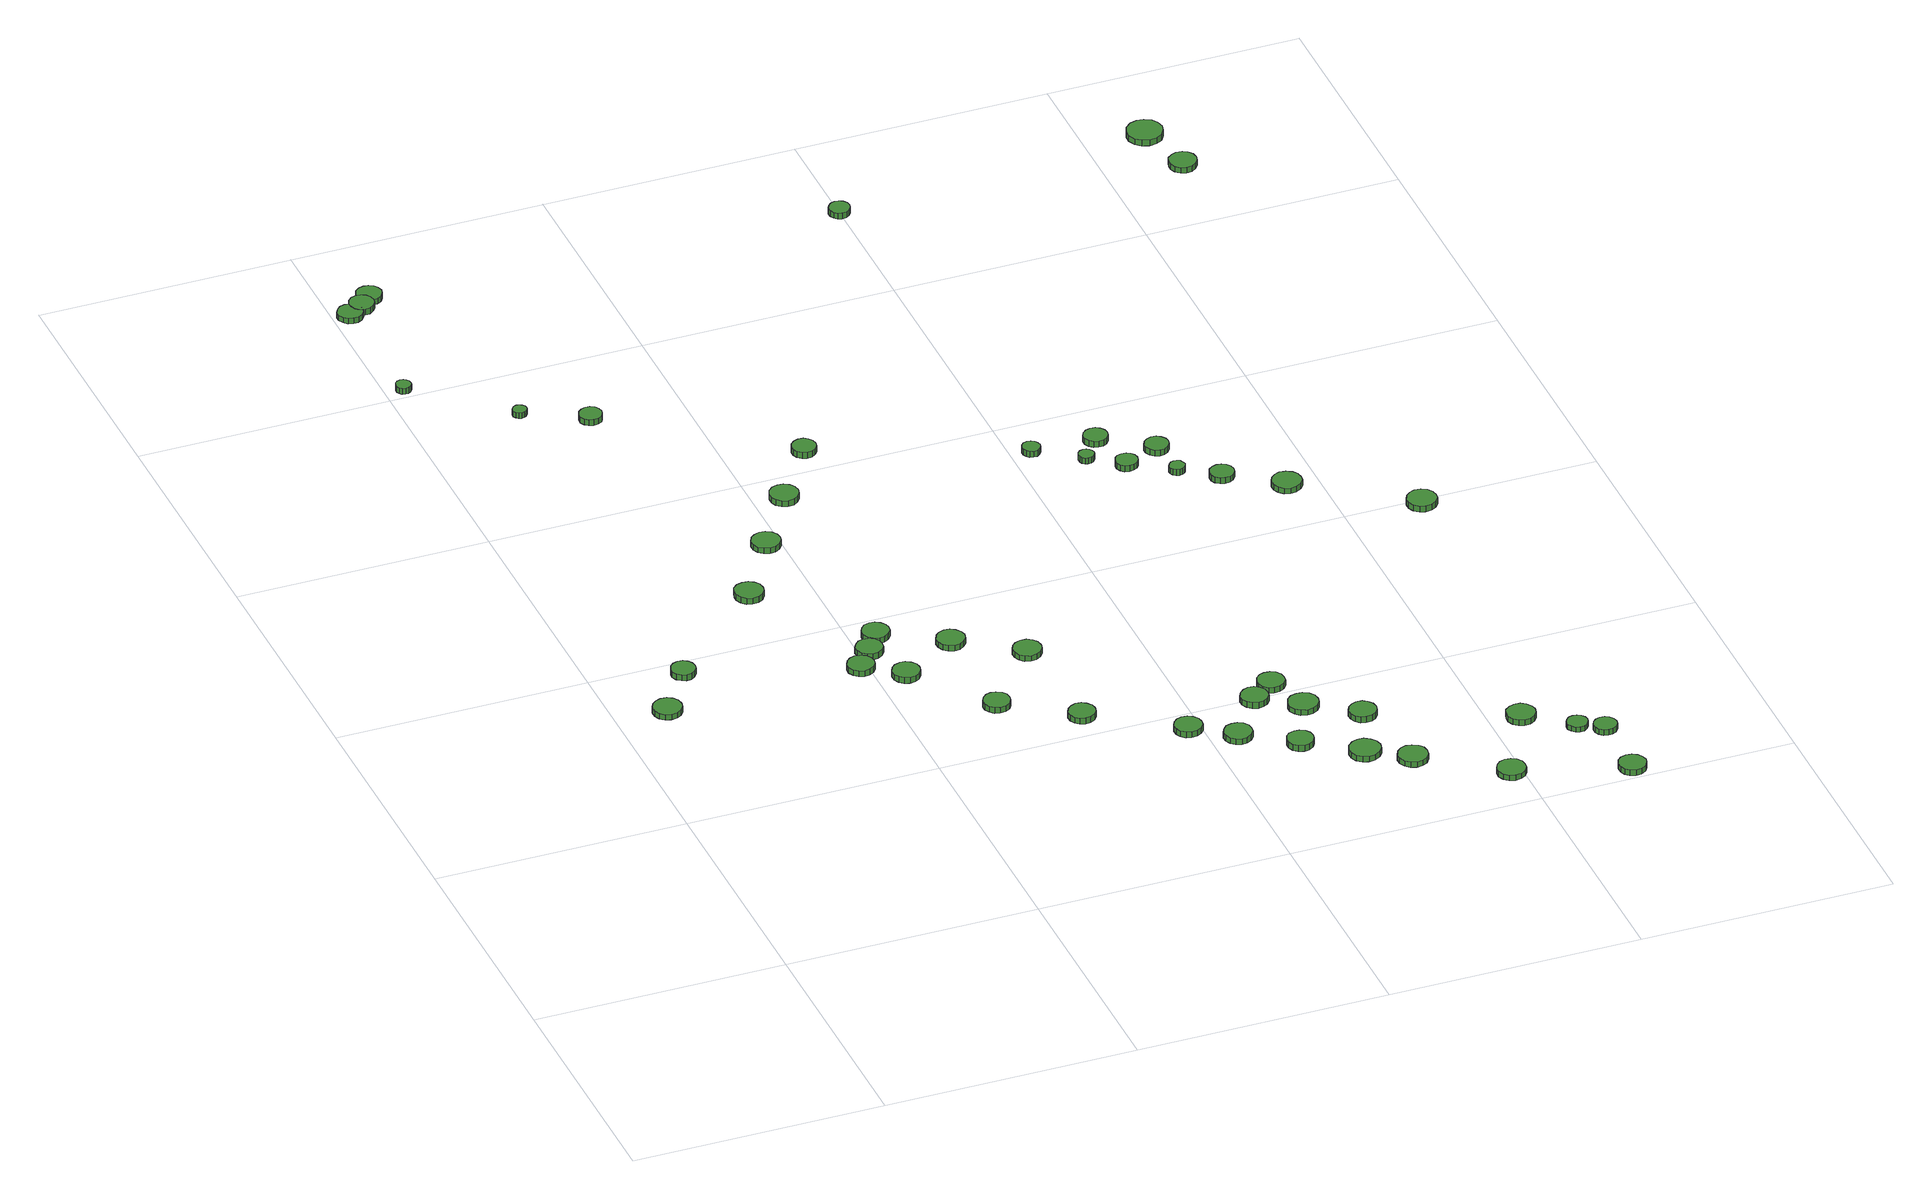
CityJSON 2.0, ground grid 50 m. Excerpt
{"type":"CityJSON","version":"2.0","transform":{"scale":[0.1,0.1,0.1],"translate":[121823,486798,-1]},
"CityObjects":{
"tree1":{"type":"SolitaryVegetationObject","attributes":{"function":"something"},"geometry":[{"type":"MultiSurface","lod":"1","boundaries":[[[0,1,2,3,4,5,6,7,8,9,10,11,12,13,14]],[[15,16,17,18,19,20,21,22,23,24,25,26,27,28,29]],[[0,29,28,1]],[[1,28,27,2]],[[2,27,26,3]],[[3,26,25,4]],[[4,25,24,5]],[[5,24,23,6]],[[6,23,22,7]],[[7,22,21,8]],[[8,21,20,9]],[[9,20,19,10]],[[10,19,18,11]],[[11,18,17,12]],[[12,17,16,13]],[[13,16,15,14]],[[14,15,29,0]]]}]},
"tree2":{"type":"SolitaryVegetationObject","attributes":{"function":"something"},"geometry":[{"type":"MultiSurface","lod":"1","boundaries":[[[30,31,32,33,34,35,36,37,38,39,40,41,42,43,44]],[[45,46,47,48,49,50,51,52,53,54,55,56,57,58,59]],[[30,59,58,31]],[[31,58,57,32]],[[32,57,56,33]],[[33,56,55,34]],[[34,55,54,35]],[[35,54,53,36]],[[36,53,52,37]],[[37,52,51,38]],[[38,51,50,39]],[[39,50,49,40]],[[40,49,48,41]],[[41,48,47,42]],[[42,47,46,43]],[[43,46,45,44]],[[44,45,59,30]]]}]},
"tree3":{"type":"SolitaryVegetationObject","attributes":{"function":"something"},"geometry":[{"type":"MultiSurface","lod":"1","boundaries":[[[60,61,62,63,64,65,66,67,68,69,70,71,72,73,74]],[[75,76,77,78,79,80,81,82,83,84,85,86,87,88,89]],[[60,89,88,61]],[[61,88,87,62]],[[62,87,86,63]],[[63,86,85,64]],[[64,85,84,65]],[[65,84,83,66]],[[66,83,82,67]],[[67,82,81,68]],[[68,81,80,69]],[[69,80,79,70]],[[70,79,78,71]],[[71,78,77,72]],[[72,77,76,73]],[[73,76,75,74]],[[74,75,89,60]]]}]},
"tree4":{"type":"SolitaryVegetationObject","attributes":{"function":"something"},"geometry":[{"type":"MultiSurface","lod":"1","boundaries":[[[90,91,92,93,94,95,96,97,98,99,100,101,102,103,104]],[[105,106,107,108,109,110,111,112,113,114,115,116,117,118,119]],[[90,119,118,91]],[[91,118,117,92]],[[92,117,116,93]],[[93,116,115,94]],[[94,115,114,95]],[[95,114,113,96]],[[96,113,112,97]],[[97,112,111,98]],[[98,111,110,99]],[[99,110,109,100]],[[100,109,108,101]],[[101,108,107,102]],[[102,107,106,103]],[[103,106,105,104]],[[104,105,119,90]]]}]},
"tree5":{"type":"SolitaryVegetationObject","attributes":{"function":"something"},"geometry":[{"type":"MultiSurface","lod":"1","boundaries":[[[120,121,122,123,124,125,126,127,128,129,130,131,132,133,134]],[[135,136,137,138,139,140,141,142,143,144,145,146,147,148,149]],[[120,149,148,121]],[[121,148,147,122]],[[122,147,146,123]],[[123,146,145,124]],[[124,145,144,125]],[[125,144,143,126]],[[126,143,142,127]],[[127,142,141,128]],[[128,141,140,129]],[[129,140,139,130]],[[130,139,138,131]],[[131,138,137,132]],[[132,137,136,133]],[[133,136,135,134]],[[134,135,149,120]]]}]},
"tree6":{"type":"SolitaryVegetationObject","attributes":{"function":"something"},"geometry":[{"type":"MultiSurface","lod":"1","boundaries":[[[150,151,152,153,154,155,156,157,158,159,160,161,162,163,164]],[[165,166,167,168,169,170,171,172,173,174,175,176,177,178,179]],[[150,179,178,151]],[[151,178,177,152]],[[152,177,176,153]],[[153,176,175,154]],[[154,175,174,155]],[[155,174,173,156]],[[156,173,172,157]],[[157,172,171,158]],[[158,171,170,159]],[[159,170,169,160]],[[160,169,168,161]],[[161,168,167,162]],[[162,167,166,163]],[[163,166,165,164]],[[164,165,179,150]]]}]},
"tree7":{"type":"SolitaryVegetationObject","attributes":{"function":"something"},"geometry":[{"type":"MultiSurface","lod":"1","boundaries":[[[180,181,182,183,184,185,186,187,188,189,190,191,192,193,194]],[[195,196,197,198,199,200,201,202,203,204,205,206,207,208,209]],[[180,209,208,181]],[[181,208,207,182]],[[182,207,206,183]],[[183,206,205,184]],[[184,205,204,185]],[[185,204,203,186]],[[186,203,202,187]],[[187,202,201,188]],[[188,201,200,189]],[[189,200,199,190]],[[190,199,198,191]],[[191,198,197,192]],[[192,197,196,193]],[[193,196,195,194]],[[194,195,209,180]]]}]},
"tree8":{"type":"SolitaryVegetationObject","attributes":{"function":"something"},"geometry":[{"type":"MultiSurface","lod":"1","boundaries":[[[210,211,212,213,214,215,216,217,218,219,220,221,222,223,224]],[[225,226,227,228,229,230,231,232,233,234,235,236,237,238,239]],[[210,239,238,211]],[[211,238,237,212]],[[212,237,236,213]],[[213,236,235,214]],[[214,235,234,215]],[[215,234,233,216]],[[216,233,232,217]],[[217,232,231,218]],[[218,231,230,219]],[[219,230,229,220]],[[220,229,228,221]],[[221,228,227,222]],[[222,227,226,223]],[[223,226,225,224]],[[224,225,239,210]]]}]},
"tree9":{"type":"SolitaryVegetationObject","attributes":{"function":"something"},"geometry":[{"type":"MultiSurface","lod":"1","boundaries":[[[240,241,242,243,244,245,246,247,248,249,250,251,252,253,254]],[[255,256,257,258,259,260,261,262,263,264,265,266,267,268,269]],[[240,269,268,241]],[[241,268,267,242]],[[242,267,266,243]],[[243,266,265,244]],[[244,265,264,245]],[[245,264,263,246]],[[246,263,262,247]],[[247,262,261,248]],[[248,261,260,249]],[[249,260,259,250]],[[250,259,258,251]],[[251,258,257,252]],[[252,257,256,253]],[[253,256,255,254]],[[254,255,269,240]]]}]},
"tree10":{"type":"SolitaryVegetationObject","attributes":{"function":"something"},"geometry":[{"type":"MultiSurface","lod":"1","boundaries":[[[270,271,272,273,274,275,276,277,278,279,280,281,282,283,284]],[[285,286,287,288,289,290,291,292,293,294,295,296,297,298,299]],[[270,299,298,271]],[[271,298,297,272]],[[272,297,296,273]],[[273,296,295,274]],[[274,295,294,275]],[[275,294,293,276]],[[276,293,292,277]],[[277,292,291,278]],[[278,291,290,279]],[[279,290,289,280]],[[280,289,288,281]],[[281,288,287,282]],[[282,287,286,283]],[[283,286,285,284]],[[284,285,299,270]]]}]},
"tree11":{"type":"SolitaryVegetationObject","attributes":{"function":"something"},"geometry":[{"type":"MultiSurface","lod":"1","boundaries":[[[300,301,302,303,304,305,306,307,308,309,310,311,312,313,314]],[[315,316,317,318,319,320,321,322,323,324,325,326,327,328,329]],[[300,329,328,301]],[[301,328,327,302]],[[302,327,326,303]],[[303,326,325,304]],[[304,325,324,305]],[[305,324,323,306]],[[306,323,322,307]],[[307,322,321,308]],[[308,321,320,309]],[[309,320,319,310]],[[310,319,318,311]],[[311,318,317,312]],[[312,317,316,313]],[[313,316,315,314]],[[314,315,329,300]]]}]},
"tree12":{"type":"SolitaryVegetationObject","attributes":{"function":"something"},"geometry":[{"type":"MultiSurface","lod":"1","boundaries":[[[330,331,332,333,334,335,336,337,338,339,340,341,342,343,344]],[[345,346,347,348,349,350,351,352,353,354,355,356,357,358,359]],[[330,359,358,331]],[[331,358,357,332]],[[332,357,356,333]],[[333,356,355,334]],[[334,355,354,335]],[[335,354,353,336]],[[336,353,352,337]],[[337,352,351,338]],[[338,351,350,339]],[[339,350,349,340]],[[340,349,348,341]],[[341,348,347,342]],[[342,347,346,343]],[[343,346,345,344]],[[344,345,359,330]]]}]},
"tree13":{"type":"SolitaryVegetationObject","attributes":{"function":"something"},"geometry":[{"type":"MultiSurface","lod":"1","boundaries":[[[360,361,362,363,364,365,366,367,368,369,370,371,372,373,374]],[[375,376,377,378,379,380,381,382,383,384,385,386,387,388,389]],[[360,389,388,361]],[[361,388,387,362]],[[362,387,386,363]],[[363,386,385,364]],[[364,385,384,365]],[[365,384,383,366]],[[366,383,382,367]],[[367,382,381,368]],[[368,381,380,369]],[[369,380,379,370]],[[370,379,378,371]],[[371,378,377,372]],[[372,377,376,373]],[[373,376,375,374]],[[374,375,389,360]]]}]},
"tree14":{"type":"SolitaryVegetationObject","attributes":{"function":"something"},"geometry":[{"type":"MultiSurface","lod":"1","boundaries":[[[390,391,392,393,394,395,396,397,398,399,400,401,402,403,404]],[[405,406,407,408,409,410,411,412,413,414,415,416,417,418,419]],[[390,419,418,391]],[[391,418,417,392]],[[392,417,416,393]],[[393,416,415,394]],[[394,415,414,395]],[[395,414,413,396]],[[396,413,412,397]],[[397,412,411,398]],[[398,411,410,399]],[[399,410,409,400]],[[400,409,408,401]],[[401,408,407,402]],[[402,407,406,403]],[[403,406,405,404]],[[404,405,419,390]]]}]},
"tree15":{"type":"SolitaryVegetationObject","attributes":{"function":"something"},"geometry":[{"type":"MultiSurface","lod":"1","boundaries":[[[420,421,422,423,424,425,426,427,428,429,430,431,432,433,434]],[[435,436,437,438,439,440,441,442,443,444,445,446,447,448,449]],[[420,449,448,421]],[[421,448,447,422]],[[422,447,446,423]],[[423,446,445,424]],[[424,445,444,425]],[[425,444,443,426]],[[426,443,442,427]],[[427,442,441,428]],[[428,441,440,429]],[[429,440,439,430]],[[430,439,438,431]],[[431,438,437,432]],[[432,437,436,433]],[[433,436,435,434]],[[434,435,449,420]]]}]},
"tree16":{"type":"SolitaryVegetationObject","attributes":{"function":"something"},"geometry":[{"type":"MultiSurface","lod":"1","boundaries":[[[450,451,452,453,454,455,456,457,458,459,460,461,462,463,464]],[[465,466,467,468,469,470,471,472,473,474,475,476,477,478,479]],[[450,479,478,451]],[[451,478,477,452]],[[452,477,476,453]],[[453,476,475,454]],[[454,475,474,455]],[[455,474,473,456]],[[456,473,472,457]],[[457,472,471,458]],[[458,471,470,459]],[[459,470,469,460]],[[460,469,468,461]],[[461,468,467,462]],[[462,467,466,463]],[[463,466,465,464]],[[464,465,479,450]]]}]},
"tree17":{"type":"SolitaryVegetationObject","attributes":{"function":"something"},"geometry":[{"type":"MultiSurface","lod":"1","boundaries":[[[480,481,482,483,484,485,486,487,488,489,490,491,492,493,494]],[[495,496,497,498,499,500,501,502,503,504,505,506,507,508,509]],[[480,509,508,481]],[[481,508,507,482]],[[482,507,506,483]],[[483,506,505,484]],[[484,505,504,485]],[[485,504,503,486]],[[486,503,502,487]],[[487,502,501,488]],[[488,501,500,489]],[[489,500,499,490]],[[490,499,498,491]],[[491,498,497,492]],[[492,497,496,493]],[[493,496,495,494]],[[494,495,509,480]]]}]},
"tree18":{"type":"SolitaryVegetationObject","attributes":{"function":"something"},"geometry":[{"type":"MultiSurface","lod":"1","boundaries":[[[510,511,512,513,514,515,516,517,518,519,520,521,522,523,524]],[[525,526,527,528,529,530,531,532,533,534,535,536,537,538,539]],[[510,539,538,511]],[[511,538,537,512]],[[512,537,536,513]],[[513,536,535,514]],[[514,535,534,515]],[[515,534,533,516]],[[516,533,532,517]],[[517,532,531,518]],[[518,531,530,519]],[[519,530,529,520]],[[520,529,528,521]],[[521,528,527,522]],[[522,527,526,523]],[[523,526,525,524]],[[524,525,539,510]]]}]},
"tree19":{"type":"SolitaryVegetationObject","attributes":{"function":"something"},"geometry":[{"type":"MultiSurface","lod":"1","boundaries":[[[540,541,542,543,544,545,546,547,548,549,550,551,552,553,554]],[[555,556,557,558,559,560,561,562,563,564,565,566,567,568,569]],[[540,569,568,541]],[[541,568,567,542]],[[542,567,566,543]],[[543,566,565,544]],[[544,565,564,545]],[[545,564,563,546]],[[546,563,562,547]],[[547,562,561,548]],[[548,561,560,549]],[[549,560,559,550]],[[550,559,558,551]],[[551,558,557,552]],[[552,557,556,553]],[[553,556,555,554]],[[554,555,569,540]]]}]},
"tree20":{"type":"SolitaryVegetationObject","attributes":{"function":"something"},"geometry":[{"type":"MultiSurface","lod":"1","boundaries":[[[570,571,572,573,574,575,576,577,578,579,580,581,582,583,584]],[[585,586,587,588,589,590,591,592,593,594,595,596,597,598,599]],[[570,599,598,571]],[[571,598,597,572]],[[572,597,596,573]],[[573,596,595,574]],[[574,595,594,575]],[[575,594,593,576]],[[576,593,592,577]],[[577,592,591,578]],[[578,591,590,579]],[[579,590,589,580]],[[580,589,588,581]],[[581,588,587,582]],[[582,587,586,583]],[[583,586,585,584]],[[584,585,599,570]]]}]},
"tree21":{"type":"SolitaryVegetationObject","attributes":{"function":"something"},"geometry":[{"type":"MultiSurface","lod":"1","boundaries":[[[600,601,602,603,604,605,606,607,608,609,610,611,612,613,614]],[[615,616,617,618,619,620,621,622,623,624,625,626,627,628,629]],[[600,629,628,601]],[[601,628,627,602]],[[602,627,626,603]],[[603,626,625,604]],[[604,625,624,605]],[[605,624,623,606]],[[606,623,622,607]],[[607,622,621,608]],[[608,621,620,609]],[[609,620,619,610]],[[610,619,618,611]],[[611,618,617,612]],[[612,617,616,613]],[[613,616,615,614]],[[614,615,629,600]]]}]},
"tree22":{"type":"SolitaryVegetationObject","attributes":{"function":"something"},"geometry":[{"type":"MultiSurface","lod":"1","boundaries":[[[630,631,632,633,634,635,636,637,638,639,640,641,642,643,644]],[[645,646,647,648,649,650,651,652,653,654,655,656,657,658,659]],[[630,659,658,631]],[[631,658,657,632]],[[632,657,656,633]],[[633,656,655,634]],[[634,655,654,635]],[[635,654,653,636]],[[636,653,652,637]],[[637,652,651,638]],[[638,651,650,639]],[[639,650,649,640]],[[640,649,648,641]],[[641,648,647,642]],[[642,647,646,643]],[[643,646,645,644]],[[644,645,659,630]]]}]},
"tree23":{"type":"SolitaryVegetationObject","attributes":{"function":"something"},"geometry":[{"type":"MultiSurface","lod":"1","boundaries":[[[660,661,662,663,664,665,666,667,668,669,670,671,672,673,674]],[[675,676,677,678,679,680,681,682,683,684,685,686,687,688,689]],[[660,689,688,661]],[[661,688,687,662]],[[662,687,686,663]],[[663,686,685,664]],[[664,685,684,665]],[[665,684,683,666]],[[666,683,682,667]],[[667,682,681,668]],[[668,681,680,669]],[[669,680,679,670]],[[670,679,678,671]],[[671,678,677,672]],[[672,677,676,673]],[[673,676,675,674]],[[674,675,689,660]]]}]},
"tree24":{"type":"SolitaryVegetationObject","attributes":{"function":"something"},"geometry":[{"type":"MultiSurface","lod":"1","boundaries":[[[690,691,692,693,694,695,696,697,698,699,700,701,702,703,704]],[[705,706,707,708,709,710,711,712,713,714,715,716,717,718,719]],[[690,719,718,691]],[[691,718,717,692]],[[692,717,716,693]],[[693,716,715,694]],[[694,715,714,695]],[[695,714,713,696]],[[696,713,712,697]],[[697,712,711,698]],[[698,711,710,699]],[[699,710,709,700]],[[700,709,708,701]],[[701,708,707,702]],[[702,707,706,703]],[[703,706,705,704]],[[704,705,719,690]]]}]},
"tree25":{"type":"SolitaryVegetationObject","attributes":{"function":"something"},"geometry":[{"type":"MultiSurface","lod":"1","boundaries":[[[720,721,722,723,724,725,726,727,728,729,730,731,732,733,734]],[[735,736,737,738,739,740,741,742,743,744,745,746,747,748,749]],[[720,749,748,721]],[[721,748,747,722]],[[722,747,746,723]],[[723,746,745,724]],[[724,745,744,725]],[[725,744,743,726]],[[726,743,742,727]],[[727,742,741,728]],[[728,741,740,729]],[[729,740,739,730]],[[730,739,738,731]],[[731,738,737,732]],[[732,737,736,733]],[[733,736,735,734]],[[734,735,749,720]]]}]},
"tree26":{"type":"SolitaryVegetationObject","attributes":{"function":"something"},"geometry":[{"type":"MultiSurface","lod":"1","boundaries":[[[750,751,752,753,754,755,756,757,758,759,760,761,762,763,764]],[[765,766,767,768,769,770,771,772,773,774,775,776,777,778,779]],[[750,779,778,751]],[[751,778,777,752]],[[752,777,776,753]],[[753,776,775,754]],[[754,775,774,755]],[[755,774,773,756]],[[756,773,772,757]],[[757,772,771,758]],[[758,771,770,759]],[[759,770,769,760]],[[760,769,768,761]],[[761,768,767,762]],[[762,767,766,763]],[[763,766,765,764]],[[764,765,779,750]]]}]},
"tree27":{"type":"SolitaryVegetationObject","attributes":{"function":"something"},"geometry":[{"type":"MultiSurface","lod":"1","boundaries":[[[780,781,782,783,784,785,786,787,788,789,790,791,792,793,794]],[[795,796,797,798,799,800,801,802,803,804,805,806,807,808,809]],[[780,809,808,781]],[[781,808,807,782]],[[782,807,806,783]],[[783,806,805,784]],[[784,805,804,785]],[[785,804,803,786]],[[786,803,802,787]],[[787,802,801,788]],[[788,801,800,789]],[[789,800,799,790]],[[790,799,798,791]],[[791,798,797,792]],[[792,797,796,793]],[[793,796,795,794]],[[794,795,809,780]]]}]},
"tree28":{"type":"SolitaryVegetationObject","attributes":{"function":"something"},"geometry":[{"type":"MultiSurface","lod":"1","boundaries":[[[810,811,812,813,814,815,816,817,818,819,820,821,822,823,824]],[[825,826,827,828,829,830,831,832,833,834,835,836,837,838,839]],[[810,839,838,811]],[[811,838,837,812]],[[812,837,836,813]],[[813,836,835,814]],[[814,835,834,815]],[[815,834,833,816]],[[816,833,832,817]],[[817,832,831,818]],[[818,831,830,819]],[[819,830,829,820]],[[820,829,828,821]],[[821,828,827,822]],[[822,827,826,823]],[[823,826,825,824]],[[824,825,839,810]]]}]},
"tree29":{"type":"SolitaryVegetationObject","attributes":{"function":"something"},"geometry":[{"type":"MultiSurface","lod":"1","boundaries":[[[840,841,842,843,844,845,846,847,848,849,850,851,852,853,854]],[[855,856,857,858,859,860,861,862,863,864,865,866,867,868,869]],[[840,869,868,841]],[[841,868,867,842]],[[842,867,866,843]],[[843,866,865,844]],[[844,865,864,845]],[[845,864,863,846]],[[846,863,862,847]],[[847,862,861,848]],[[848,861,860,849]],[[849,860,859,850]],[[850,859,858,851]],[[851,858,857,852]],[[852,857,856,853]],[[853,856,855,854]],[[854,855,869,840]]]}]},
"tree30":{"type":"SolitaryVegetationObject","attributes":{"function":"something"},"geometry":[{"type":"MultiSurface","lod":"1","boundaries":[[[870,871,872,873,874,875,876,877,878,879,880,881,882,883,884]],[[885,886,887,888,889,890,891,892,893,894,895,896,897,898,899]],[[870,899,898,871]],[[871,898,897,872]],[[872,897,896,873]],[[873,896,895,874]],[[874,895,894,875]],[[875,894,893,876]],[[876,893,892,877]],[[877,892,891,878]],[[878,891,890,879]],[[879,890,889,880]],[[880,889,888,881]],[[881,888,887,882]],[[882,887,886,883]],[[883,886,885,884]],[[884,885,899,870]]]}]},
"tree31":{"type":"SolitaryVegetationObject","attributes":{"function":"something"},"geometry":[{"type":"MultiSurface","lod":"1","boundaries":[[[900,901,902,903,904,905,906,907,908,909,910,911,912,913,914]],[[915,916,917,918,919,920,921,922,923,924,925,926,927,928,929]],[[900,929,928,901]],[[901,928,927,902]],[[902,927,926,903]],[[903,926,925,904]],[[904,925,924,905]],[[905,924,923,906]],[[906,923,922,907]],[[907,922,921,908]],[[908,921,920,909]],[[909,920,919,910]],[[910,919,918,911]],[[911,918,917,912]],[[912,917,916,913]],[[913,916,915,914]],[[914,915,929,900]]]}]},
"tree32":{"type":"SolitaryVegetationObject","attributes":{"function":"something"},"geometry":[{"type":"MultiSurface","lod":"1","boundaries":[[[930,931,932,933,934,935,936,937,938,939,940,941,942,943,944]],[[945,946,947,948,949,950,951,952,953,954,955,956,957,958,959]],[[930,959,958,931]],[[931,958,957,932]],[[932,957,956,933]],[[933,956,955,934]],[[934,955,954,935]],[[935,954,953,936]],[[936,953,952,937]],[[937,952,951,938]],[[938,951,950,939]],[[939,950,949,940]],[[940,949,948,941]],[[941,948,947,942]],[[942,947,946,943]],[[943,946,945,944]],[[944,945,959,930]]]}]},
"tree33":{"type":"SolitaryVegetationObject","attributes":{"function":"something"},"geometry":[{"type":"MultiSurface","lod":"1","boundaries":[[[960,961,962,963,964,965,966,967,968,969,970,971,972,973,974]],[[975,976,977,978,979,980,981,982,983,984,985,986,987,988,989]],[[960,989,988,961]],[[961,988,987,962]],[[962,987,986,963]],[[963,986,985,964]],[[964,985,984,965]],[[965,984,983,966]],[[966,983,982,967]],[[967,982,981,968]],[[968,981,980,969]],[[969,980,979,970]],[[970,979,978,971]],[[971,978,977,972]],[[972,977,976,973]],[[973,976,975,974]],[[974,975,989,960]]]}]},
"tree34":{"type":"SolitaryVegetationObject","attributes":{"function":"something"},"geometry":[{"type":"MultiSurface","lod":"1","boundaries":[[[990,991,992,993,994,995,996,997,998,999,1000,1001,1002,1003,1004]],[[1005,1006,1007,1008,1009,1010,1011,1012,1013,1014,1015,1016,1017,1018,1019]],[[990,1019,1018,991]],[[991,1018,1017,992]],[[992,1017,1016,993]],[[993,1016,1015,994]],[[994,1015,1014,995]],[[995,1014,1013,996]],[[996,1013,1012,997]],[[997,1012,1011,998]],[[998,1011,1010,999]],[[999,1010,1009,1000]],[[1000,1009,1008,1001]],[[1001,1008,1007,1002]],[[1002,1007,1006,1003]],[[1003,1006,1005,1004]],[[1004,1005,1019,990]]]}]},
"tree35":{"type":"SolitaryVegetationObject","attributes":{"function":"something"},"geometry":[{"type":"MultiSurface","lod":"1","boundaries":[[[1020,1021,1022,1023,1024,1025,1026,1027,1028,1029,1030,1031,1032,1033,1034]],[[1035,1036,1037,1038,1039,1040,1041,1042,1043,1044,1045,1046,1047,1048,1049]],[[1020,1049,1048,1021]],[[1021,1048,1047,1022]],[[1022,1047,1046,1023]],[[1023,1046,1045,1024]],[[1024,1045,1044,1025]],[[1025,1044,1043,1026]],[[1026,1043,1042,1027]],[[1027,1042,1041,1028]],[[1028,1041,1040,1029]],[[1029,1040,1039,1030]],[[1030,1039,1038,1031]],[[1031,1038,1037,1032]],[[1032,1037,1036,1033]],[[1033,1036,1035,1034]],[[1034,1035,1049,1020]]]}]},
"tree36":{"type":"SolitaryVegetationObject","attributes":{"function":"something"},"geometry":[{"type":"MultiSurface","lod":"1","boundaries":[[[1050,1051,1052,1053,1054,1055,1056,1057,1058,1059,1060,1061,1062,1063,1064]],[[1065,1066,1067,1068,1069,1070,1071,1072,1073,1074,1075,1076,1077,1078,1079]],[[1050,1079,1078,1051]],[[1051,1078,1077,1052]],[[1052,1077,1076,1053]],[[1053,1076,1075,1054]],[[1054,1075,1074,1055]],[[1055,1074,1073,1056]],[[1056,1073,1072,1057]],[[1057,1072,1071,1058]],[[1058,1071,1070,1059]],[[1059,1070,1069,1060]],[[1060,1069,1068,1061]],[[1061,1068,1067,1062]],[[1062,1067,1066,1063]],[[1063,1066,1065,1064]],[[1064,1065,1079,1050]]]}]},
"tree37":{"type":"SolitaryVegetationObject","attributes":{"function":"something"},"geometry":[{"type":"MultiSurface","lod":"1","boundaries":[[[1080,1081,1082,1083,1084,1085,1086,1087,1088,1089,1090,1091,1092,1093,1094]],[[1095,1096,1097,1098,1099,1100,1101,1102,1103,1104,1105,1106,1107,1108,1109]],[[1080,1109,1108,1081]],[[1081,1108,1107,1082]],[[1082,1107,1106,1083]],[[1083,1106,1105,1084]],[[1084,1105,1104,1085]],[[1085,1104,1103,1086]],[[1086,1103,1102,1087]],[[1087,1102,1101,1088]],[[1088,1101,1100,1089]],[[1089,1100,1099,1090]],[[1090,1099,1098,1091]],[[1091,1098,1097,1092]],[[1092,1097,1096,1093]],[[1093,1096,1095,1094]],[[1094,1095,1109,1080]]]}]},
"tree38":{"type":"SolitaryVegetationObject","attributes":{"function":"something"},"geometry":[{"type":"MultiSurface","lod":"1","boundaries":[[[1110,1111,1112,1113,1114,1115,1116,1117,1118,1119,1120,1121,1122,1123,1124]],[[1125,1126,1127,1128,1129,1130,1131,1132,1133,1134,1135,1136,1137,1138,1139]],[[1110,1139,1138,1111]],[[1111,1138,1137,1112]],[[1112,1137,1136,1113]],[[1113,1136,1135,1114]],[[1114,1135,1134,1115]],[[1115,1134,1133,1116]],[[1116,1133,1132,1117]],[[1117,1132,1131,1118]],[[1118,1131,1130,1119]],[[1119,1130,1129,1120]],[[1120,1129,1128,1121]],[[1121,1128,1127,1122]],[[1122,1127,1126,1123]],[[1123,1126,1125,1124]],[[1124,1125,1139,1110]]]}]},
"tree39":{"type":"SolitaryVegetationObject","attributes":{"function":"something"},"geometry":[{"type":"MultiSurface","lod":"1","boundaries":[[[1140,1141,1142,1143,1144,1145,1146,1147,1148,1149,1150,1151,1152,1153,1154]],[[1155,1156,1157,1158,1159,1160,1161,1162,1163,1164,1165,1166,1167,1168,1169]],[[1140,1169,1168,1141]],[[1141,1168,1167,1142]],[[1142,1167,1166,1143]],[[1143,1166,1165,1144]],[[1144,1165,1164,1145]],[[1145,1164,1163,1146]],[[1146,1163,1162,1147]],[[1147,1162,1161,1148]],[[1148,1161,1160,1149]],[[1149,1160,1159,1150]],[[1150,1159,1158,1151]],[[1151,1158,1157,1152]],[[1152,1157,1156,1153]],[[1153,1156,1155,1154]],[[1154,1155,1169,1140]]]}]},
"tree40":{"type":"SolitaryVegetationObject","attributes":{"function":"something"},"geometry":[{"type":"MultiSurface","lod":"1","boundaries":[[[1170,1171,1172,1173,1174,1175,1176,1177,1178,1179,1180,1181,1182,1183,1184]],[[1185,1186,1187,1188,1189,1190,1191,1192,1193,1194,1195,1196,1197,1198,1199]],[[1170,1199,1198,1171]],[[1171,1198,1197,1172]],[[1172,1197,1196,1173]],[[1173,1196,1195,1174]],[[1174,1195,1194,1175]],[[1175,1194,1193,1176]],[[1176,1193,1192,1177]],[[1177,1192,1191,1178]],[[1178,1191,1190,1179]],[[1179,1190,1189,1180]],[[1180,1189,1188,1181]],[[1181,1188,1187,1182]],[[1182,1187,1186,1183]],[[1183,1186,1185,1184]],[[1184,1185,1199,1170]]]}]},
"tree41":{"type":"SolitaryVegetationObject","attributes":{"function":"something"},"geometry":[{"type":"MultiSurface","lod":"1","boundaries":[[[1200,1201,1202,1203,1204,1205,1206,1207,1208,1209,1210,1211,1212,1213,1214]],[[1215,1216,1217,1218,1219,1220,1221,1222,1223,1224,1225,1226,1227,1228,1229]],[[1200,1229,1228,1201]],[[1201,1228,1227,1202]],[[1202,1227,1226,1203]],[[1203,1226,1225,1204]],[[1204,1225,1224,1205]],[[1205,1224,1223,1206]],[[1206,1223,1222,1207]],[[1207,1222,1221,1208]],[[1208,1221,1220,1209]],[[1209,1220,1219,1210]],[[1210,1219,1218,1211]],[[1211,1218,1217,1212]],[[1212,1217,1216,1213]],[[1213,1216,1215,1214]],[[1214,1215,1229,1200]]]}]},
"tree42":{"type":"SolitaryVegetationObject","attributes":{"function":"something"},"geometry":[{"type":"MultiSurface","lod":"1","boundaries":[[[1230,1231,1232,1233,1234,1235,1236,1237,1238,1239,1240,1241,1242,1243,1244]],[[1245,1246,1247,1248,1249,1250,1251,1252,1253,1254,1255,1256,1257,1258,1259]],[[1230,1259,1258,1231]],[[1231,1258,1257,1232]],[[1232,1257,1256,1233]],[[1233,1256,1255,1234]],[[1234,1255,1254,1235]],[[1235,1254,1253,1236]],[[1236,1253,1252,1237]],[[1237,1252,1251,1238]],[[1238,1251,1250,1239]],[[1239,1250,1249,1240]],[[1240,1249,1248,1241]],[[1241,1248,1247,1242]],[[1242,1247,1246,1243]],[[1243,1246,1245,1244]],[[1244,1245,1259,1230]]]}]},
"tree43":{"type":"SolitaryVegetationObject","attributes":{"function":"something"},"geometry":[{"type":"MultiSurface","lod":"1","boundaries":[[[1260,1261,1262,1263,1264,1265,1266,1267,1268,1269,1270,1271,1272,1273,1274]],[[1275,1276,1277,1278,1279,1280,1281,1282,1283,1284,1285,1286,1287,1288,1289]],[[1260,1289,1288,1261]],[[1261,1288,1287,1262]],[[1262,1287,1286,1263]],[[1263,1286,1285,1264]],[[1264,1285,1284,1265]],[[1265,1284,1283,1266]],[[1266,1283,1282,1267]],[[1267,1282,1281,1268]],[[1268,1281,1280,1269]],[[1269,1280,1279,1270]],[[1270,1279,1278,1271]],[[1271,1278,1277,1272]],[[1272,1277,1276,1273]],[[1273,1276,1275,1274]],[[1274,1275,1289,1260]]]}]},
"tree44":{"type":"SolitaryVegetationObject","attributes":{"function":"something"},"geometry":[{"type":"MultiSurface","lod":"1","boundaries":[[[1290,1291,1292,1293,1294,1295,1296,1297,1298,1299,1300,1301,1302,1303,1304]],[[1305,1306,1307,1308,1309,1310,1311,1312,1313,1314,1315,1316,1317,1318,1319]],[[1290,1319,1318,1291]],[[1291,1318,1317,1292]],[[1292,1317,1316,1293]],[[1293,1316,1315,1294]],[[1294,1315,1314,1295]],[[1295,1314,1313,1296]],[[1296,1313,1312,1297]],[[1297,1312,1311,1298]],[[1298,1311,1310,1299]],[[1299,1310,1309,1300]],[[1300,1309,1308,1301]],[[1301,1308,1307,1302]],[[1302,1307,1306,1303]],[[1303,1306,1305,1304]],[[1304,1305,1319,1290]]]}]},
"tree45":{"type":"SolitaryVegetationObject","attributes":{"function":"something"},"geometry":[{"type":"MultiSurface","lod":"1","boundaries":[[[1320,1321,1322,1323,1324,1325,1326,1327,1328,1329,1330,1331,1332,1333,1334]],[[1335,1336,1337,1338,1339,1340,1341,1342,1343,1344,1345,1346,1347,1348,1349]],[[1320,1349,1348,1321]],[[1321,1348,1347,1322]],[[1322,1347,1346,1323]],[[1323,1346,1345,1324]],[[1324,1345,1344,1325]],[[1325,1344,1343,1326]],[[1326,1343,1342,1327]],[[1327,1342,1341,1328]],[[1328,1341,1340,1329]],[[1329,1340,1339,1330]],[[1330,1339,1338,1331]],[[1331,1338,1337,1332]],[[1332,1337,1336,1333]],[[1333,1336,1335,1334]],[[1334,1335,1349,1320]]]}]},
"tree46":{"type":"SolitaryVegetationObject","attributes":{"function":"something"},"geometry":[{"type":"MultiSurface","lod":"1","boundaries":[[[1350,1351,1352,1353,1354,1355,1356,1357,1358,1359,1360,1361,1362,1363,1364]],[[1365,1366,1367,1368,1369,1370,1371,1372,1373,1374,1375,1376,1377,1378,1379]],[[1350,1379,1378,1351]],[[1351,1378,1377,1352]],[[1352,1377,1376,1353]],[[1353,1376,1375,1354]],[[1354,1375,1374,1355]],[[1355,1374,1373,1356]],[[1356,1373,1372,1357]],[[1357,1372,1371,1358]],[[1358,1371,1370,1359]],[[1359,1370,1369,1360]],[[1360,1369,1368,1361]],[[1361,1368,1367,1362]],[[1362,1367,1366,1363]],[[1363,1366,1365,1364]],[[1364,1365,1379,1350]]]}]}
},
"vertices":[
[129,855,20],[127,866,20],[120,876,20],[110,882,20],[98,883,20],[87,879,20],[78,871,20],[73,861,20],[73,849,20],[78,838,20],[87,830,20],[98,827,20],[110,828,20],[120,834,20],[127,843,20],[127,843,8],[120,834,8],[110,828,8],[98,827,8],[87,830,8],[78,838,8],[73,849,8],[73,861,8],[78,871,8],[87,879,8],[98,883,8],[110,882,8],[120,876,8],[127,866,8],[129,855,8],
[198,962,20],[196,972,20],[190,980,20],[182,985,20],[172,986,20],[163,983,20],[155,976,20],[151,967,20],[151,957,20],[155,948,20],[163,942,20],[172,938,20],[182,939,20],[190,944,20],[196,952,20],[196,952,7],[190,944,7],[182,939,7],[172,938,7],[163,942,7],[155,948,7],[151,957,7],[151,967,7],[155,976,7],[163,983,7],[172,986,7],[182,985,7],[190,980,7],[196,972,7],[198,962,7],
[49,2018,24],[48,2024,24],[44,2029,24],[39,2032,24],[33,2033,24],[27,2031,24],[22,2027,24],[20,2021,24],[20,2015,24],[22,2009,24],[27,2005,24],[33,2003,24],[39,2004,24],[44,2007,24],[48,2012,24],[48,2012,11],[44,2007,11],[39,2004,11],[33,2003,11],[27,2005,11],[22,2009,11],[20,2015,11],[20,2021,11],[22,2027,11],[27,2031,11],[33,2033,11],[39,2032,11],[44,2029,11],[48,2024,11],[49,2018,11],
[54,2275,26],[52,2285,26],[46,2293,26],[37,2298,26],[27,2299,26],[17,2296,26],[10,2289,26],[5,2280,26],[5,2270,26],[10,2261,26],[17,2254,26],[27,2251,26],[37,2252,26],[46,2257,26],[52,2265,26],[52,2265,14],[46,2257,14],[37,2252,14],[27,2251,14],[17,2254,14],[10,2261,14],[5,2270,14],[5,2280,14],[10,2289,14],[17,2296,14],[27,2299,14],[37,2298,14],[46,2293,14],[52,2285,14],[54,2275,14],
[408,1154,22],[406,1166,22],[399,1175,22],[389,1181,22],[377,1182,22],[366,1179,22],[357,1171,22],[353,1160,22],[353,1149,22],[357,1138,22],[366,1130,22],[377,1126,22],[389,1128,22],[399,1133,22],[406,1143,22],[406,1143,9],[399,1133,9],[389,1128,9],[377,1126,9],[366,1130,9],[357,1138,9],[353,1149,9],[353,1160,9],[357,1171,9],[366,1179,9],[377,1182,9],[389,1181,9],[399,1175,9],[406,1166,9],[408,1154,9],
[511,855,21],[509,866,21],[503,875,21],[493,880,21],[482,882,21],[472,878,21],[464,871,21],[459,861,21],[459,850,21],[464,840,21],[472,833,21],[482,829,21],[493,831,21],[503,836,21],[509,845,21],[509,845,8],[503,836,8],[493,831,8],[482,829,8],[472,833,8],[464,840,8],[459,850,8],[459,861,8],[464,871,8],[472,878,8],[482,882,8],[493,880,8],[503,875,8],[509,866,8],[511,855,8],
[208,1838,42],[207,1843,42],[203,1848,42],[198,1851,42],[193,1852,42],[187,1850,42],[183,1846,42],[180,1841,42],[180,1835,42],[183,1830,42],[187,1826,42],[193,1824,42],[198,1825,42],[203,1827,42],[207,1832,42],[207,1832,30],[203,1827,30],[198,1825,30],[193,1824,30],[187,1826,30],[183,1830,30],[180,1835,30],[180,1841,30],[183,1846,30],[187,1850,30],[193,1852,30],[198,1851,30],[203,1848,30],[207,1843,30],[208,1838,30],
[84,2294,27],[82,2304,27],[76,2312,27],[67,2317,27],[57,2318,27],[47,2315,27],[40,2308,27],[36,2299,27],[36,2289,27],[40,2279,27],[47,2273,27],[57,2269,27],[67,2270,27],[76,2276,27],[82,2284,27],[82,2284,14],[76,2276,14],[67,2270,14],[57,2269,14],[47,2273,14],[40,2279,14],[36,2289,14],[36,2299,14],[40,2308,14],[47,2315,14],[57,2318,14],[67,2317,14],[76,2312,14],[82,2304,14],[84,2294,14],
[109,2319,26],[106,2329,26],[101,2337,26],[92,2342,26],[82,2343,26],[72,2340,26],[64,2334,26],[60,2324,26],[60,2314,26],[64,2305,26],[72,2298,26],[82,2295,26],[92,2296,26],[101,2301,26],[106,2309,26],[106,2309,14],[101,2301,14],[92,2296,14],[82,2295,14],[72,2298,14],[64,2305,14],[60,2314,14],[60,2324,14],[64,2334,14],[72,2340,14],[82,2343,14],[92,2342,14],[101,2337,14],[106,2329,14],[109,2319,14],
[546,903,20],[544,914,20],[538,923,20],[528,928,20],[517,929,20],[507,926,20],[499,918,20],[494,909,20],[494,898,20],[499,888,20],[507,880,20],[517,877,20],[528,878,20],[538,884,20],[544,892,20],[544,892,7],[538,884,7],[528,878,7],[517,877,7],[507,880,7],[499,888,7],[494,898,7],[494,909,7],[499,918,7],[507,926,7],[517,929,7],[528,928,7],[538,923,7],[544,914,7],[546,903,7],
[582,806,20],[580,817,20],[573,826,20],[564,832,20],[553,833,20],[542,829,20],[534,822,20],[529,812,20],[529,800,20],[534,790,20],[542,783,20],[553,779,20],[564,781,20],[573,786,20],[580,795,20],[580,795,7],[573,786,7],[564,781,7],[553,779,7],[542,783,7],[534,790,7],[529,800,7],[529,812,7],[534,822,7],[542,829,7],[553,833,7],[564,832,7],[573,826,7],[580,817,7],[582,806,7],
[577,949,20],[575,959,20],[568,968,20],[559,974,20],[548,975,20],[537,972,20],[529,964,20],[524,954,20],[524,943,20],[529,933,20],[537,926,20],[548,922,20],[559,923,20],[568,929,20],[575,938,20],[575,938,7],[568,929,7],[559,923,7],[548,922,7],[537,926,7],[529,933,7],[524,943,7],[524,954,7],[529,964,7],[537,972,7],[548,975,7],[559,974,7],[568,968,7],[575,959,7],[577,949,7],
[337,1788,34],[335,1797,34],[330,1805,34],[322,1809,34],[313,1810,34],[304,1807,34],[297,1801,34],[293,1793,34],[293,1783,34],[297,1775,34],[304,1769,34],[313,1766,34],[322,1767,34],[330,1771,34],[335,1779,34],[335,1779,21],[330,1771,21],[322,1767,21],[313,1766,21],[304,1769,21],[297,1775,21],[293,1783,21],[293,1793,21],[297,1801,21],[304,1807,21],[313,1810,21],[322,1809,21],[330,1805,21],[335,1797,21],[337,1788,21],
[497,1294,24],[495,1305,24],[488,1315,24],[478,1321,24],[466,1322,24],[455,1318,24],[446,1311,24],[441,1300,24],[441,1288,24],[446,1277,24],[455,1270,24],[466,1266,24],[478,1267,24],[488,1273,24],[495,1283,24],[495,1283,12],[488,1273,12],[478,1267,12],[466,1266,12],[455,1270,12],[446,1277,12],[441,1288,12],[441,1300,12],[446,1311,12],[455,1318,12],[466,1322,12],[478,1321,12],[488,1315,12],[495,1305,12],[497,1294,12],
[701,654,19],[699,665,19],[693,673,19],[683,679,19],[672,680,19],[662,677,19],[654,669,19],[649,659,19],[649,649,19],[654,639,19],[662,631,19],[672,628,19],[683,629,19],[693,634,19],[699,643,19],[699,643,6],[693,634,6],[683,629,6],[672,628,6],[662,631,6],[654,639,6],[649,649,6],[649,659,6],[654,669,6],[662,677,6],[672,680,6],[683,679,6],[693,673,6],[699,665,6],[701,654,6],
[699,877,19],[696,888,19],[689,897,19],[680,903,19],[668,904,19],[657,900,19],[649,893,19],[644,882,19],[644,871,19],[649,860,19],[657,853,19],[668,849,19],[680,850,19],[689,856,19],[696,865,19],[696,865,7],[689,856,7],[680,850,7],[668,849,7],[657,853,7],[649,860,7],[644,871,7],[644,882,7],[649,893,7],[657,900,7],[668,904,7],[680,903,7],[689,897,7],[696,888,7],[699,877,7],
[834,562,20],[832,572,20],[825,581,20],[816,587,20],[805,588,20],[795,584,20],[787,577,20],[782,567,20],[782,556,20],[787,546,20],[795,539,20],[805,536,20],[816,537,20],[825,542,20],[832,551,20],[832,551,7],[825,542,7],[816,537,7],[805,536,7],[795,539,7],[787,546,7],[782,556,7],[782,567,7],[787,577,7],[795,584,7],[805,588,7],[816,587,7],[825,581,7],[832,572,7],[834,562,7],
[582,1419,30],[580,1431,30],[573,1440,30],[563,1446,30],[551,1447,30],[540,1444,30],[531,1436,30],[527,1425,30],[527,1413,30],[531,1403,30],[540,1395,30],[551,1391,30],[563,1392,30],[573,1398,30],[580,1408,30],[580,1408,17],[573,1398,17],[563,1392,17],[551,1391,17],[540,1395,17],[531,1403,17],[527,1413,17],[527,1425,17],[531,1436,17],[540,1444,17],[551,1447,17],[563,1446,17],[573,1440,17],[580,1431,17],[582,1419,17],
[818,793,19],[816,805,19],[809,814,19],[799,820,19],[787,821,19],[776,817,19],[768,810,19],[763,799,19],[763,788,19],[768,777,19],[776,769,19],[787,766,19],[799,767,19],[809,773,19],[816,782,19],[816,782,7],[809,773,7],[799,767,7],[787,766,7],[776,769,7],[768,777,7],[763,788,7],[763,799,7],[768,810,7],[776,817,7],[787,821,7],[799,820,7],[809,814,7],[816,805,7],[818,793,7],
[665,1542,36],[663,1552,36],[657,1560,36],[649,1565,36],[639,1566,36],[630,1563,36],[622,1556,36],[618,1547,36],[618,1537,36],[622,1528,36],[630,1521,36],[639,1518,36],[649,1519,36],[657,1524,36],[663,1532,36],[663,1532,23],[657,1524,23],[649,1519,23],[639,1518,23],[630,1521,23],[622,1528,23],[618,1537,23],[618,1547,23],[622,1556,23],[630,1563,23],[639,1566,23],[649,1565,23],[657,1560,23],[663,1552,23],[665,1542,23],
[1001,448,20],[999,459,20],[992,468,20],[982,474,20],[971,475,20],[961,472,20],[952,464,20],[948,454,20],[948,443,20],[952,433,20],[961,425,20],[971,422,20],[982,423,20],[992,428,20],[999,437,20],[999,437,7],[992,428,7],[982,423,7],[971,422,7],[961,425,7],[952,433,7],[948,443,7],[948,454,7],[952,464,7],[961,472,7],[971,475,7],[982,474,7],[992,468,7],[999,459,7],[1001,448,7],
[1079,394,20],[1077,405,20],[1070,415,20],[1060,420,20],[1049,421,20],[1038,418,20],[1030,410,20],[1025,400,20],[1025,389,20],[1030,378,20],[1038,371,20],[1049,367,20],[1060,368,20],[1070,374,20],[1077,383,20],[1077,383,7],[1070,374,7],[1060,368,7],[1049,367,7],[1038,371,7],[1030,378,7],[1025,389,7],[1025,400,7],[1030,410,7],[1038,418,7],[1049,421,7],[1060,420,7],[1070,415,7],[1077,405,7],[1079,394,7],
[1176,330,20],[1174,341,20],[1168,350,20],[1158,355,20],[1148,356,20],[1137,353,20],[1129,346,20],[1125,336,20],[1125,325,20],[1129,315,20],[1137,308,20],[1148,304,20],[1158,305,20],[1168,311,20],[1174,320,20],[1174,320,7],[1168,311,7],[1158,305,7],[1148,304,7],[1137,308,7],[1129,315,7],[1125,325,7],[1125,336,7],[1129,346,7],[1137,353,7],[1148,356,7],[1158,355,7],[1168,350,7],[1174,341,7],[1176,330,7],
[1150,494,20],[1148,505,20],[1141,514,20],[1132,520,20],[1121,521,20],[1110,517,20],[1102,510,20],[1097,500,20],[1097,488,20],[1102,478,20],[1110,471,20],[1121,467,20],[1132,469,20],[1141,474,20],[1148,483,20],[1148,483,7],[1141,474,7],[1132,469,7],[1121,467,7],[1110,471,7],[1102,478,7],[1097,488,7],[1097,500,7],[1102,510,7],[1110,517,7],[1121,521,7],[1132,520,7],[1141,514,7],[1148,505,7],[1150,494,7],
[1281,258,19],[1278,271,19],[1270,281,19],[1259,288,19],[1247,289,19],[1235,285,19],[1225,276,19],[1220,265,19],[1220,252,19],[1225,240,19],[1235,232,19],[1247,228,19],[1259,229,19],[1270,236,19],[1278,246,19],[1278,246,7],[1270,236,7],[1259,229,7],[1247,228,7],[1235,232,7],[1225,240,7],[1220,252,7],[1220,265,7],[1225,276,7],[1235,285,7],[1247,289,7],[1259,288,7],[1270,281,7],[1278,271,7],[1281,258,7],
[1197,530,19],[1195,541,19],[1188,551,19],[1178,556,19],[1167,557,19],[1157,554,19],[1148,546,19],[1144,536,19],[1144,525,19],[1148,515,19],[1157,507,19],[1167,504,19],[1178,505,19],[1188,510,19],[1195,519,19],[1195,519,7],[1188,510,7],[1178,505,7],[1167,504,7],[1157,507,7],[1148,515,7],[1144,525,7],[1144,536,7],[1148,546,7],[1157,554,7],[1167,557,7],[1178,556,7],[1188,551,7],[1195,541,7],[1197,530,7],
[1229,442,19],[1227,454,19],[1220,464,19],[1209,470,19],[1197,471,19],[1185,468,19],[1176,460,19],[1171,448,19],[1171,436,19],[1176,425,19],[1185,417,19],[1197,413,19],[1209,415,19],[1220,421,19],[1227,430,19],[1227,430,7],[1220,421,7],[1209,415,7],[1197,413,7],[1185,417,7],[1176,425,7],[1171,436,7],[1171,448,7],[1176,460,7],[1185,468,7],[1197,471,7],[1209,470,7],[1220,464,7],[1227,454,7],[1229,442,7],
[1354,208,19],[1352,220,19],[1345,229,19],[1334,235,19],[1322,237,19],[1311,233,19],[1302,225,19],[1297,214,19],[1297,202,19],[1302,191,19],[1311,183,19],[1322,179,19],[1334,180,19],[1345,186,19],[1352,196,19],[1352,196,7],[1345,186,7],[1334,180,7],[1322,179,7],[1311,183,7],[1302,191,7],[1297,202,7],[1297,214,7],[1302,225,7],[1311,233,7],[1322,237,7],[1334,235,7],[1345,229,7],[1352,220,7],[1354,208,7],
[1319,377,20],[1317,388,20],[1310,397,20],[1301,403,20],[1289,404,20],[1279,400,20],[1271,393,20],[1266,383,20],[1266,372,20],[1271,361,20],[1279,354,20],[1289,351,20],[1301,352,20],[1310,357,20],[1317,366,20],[1317,366,7],[1310,357,7],[1301,352,7],[1289,351,7],[1279,354,7],[1271,361,7],[1266,372,7],[1266,383,7],[1271,393,7],[1279,400,7],[1289,404,7],[1301,403,7],[1310,397,7],[1317,388,7],[1319,377,7],
[1050,1389,34],[1048,1396,34],[1044,1402,34],[1038,1406,34],[1030,1407,34],[1023,1405,34],[1018,1400,34],[1015,1393,34],[1015,1386,34],[1018,1379,34],[1023,1374,34],[1030,1372,34],[1038,1372,34],[1044,1376,34],[1048,1382,34],[1048,1382,21],[1044,1376,21],[1038,1372,21],[1030,1372,21],[1023,1374,21],[1018,1379,21],[1015,1386,21],[1015,1393,21],[1018,1400,21],[1023,1405,21],[1030,1407,21],[1038,1406,21],[1044,1402,21],[1048,1396,21],[1050,1389,21],
[1506,100,19],[1504,111,19],[1497,121,19],[1487,126,19],[1476,128,19],[1464,124,19],[1456,116,19],[1451,106,19],[1451,94,19],[1456,84,19],[1464,76,19],[1476,72,19],[1487,74,19],[1497,79,19],[1504,89,19],[1504,89,7],[1497,79,7],[1487,74,7],[1476,72,7],[1464,76,7],[1456,84,7],[1451,94,7],[1451,106,7],[1456,116,7],[1464,124,7],[1476,128,7],[1487,126,7],[1497,121,7],[1504,111,7],[1506,100,7],
[1134,1331,33],[1133,1337,33],[1129,1342,33],[1124,1345,33],[1117,1346,33],[1111,1344,33],[1106,1340,33],[1104,1334,33],[1104,1328,33],[1106,1322,33],[1111,1317,33],[1117,1316,33],[1124,1316,33],[1129,1319,33],[1133,1325,33],[1133,1325,20],[1129,1319,20],[1124,1316,20],[1117,1316,20],[1111,1317,20],[1106,1322,20],[1104,1328,20],[1104,1334,20],[1106,1340,20],[1111,1344,20],[1117,1346,20],[1124,1345,20],[1129,1342,20],[1133,1337,20],[1134,1331,20],
[1203,1287,32],[1201,1296,32],[1196,1303,32],[1188,1307,32],[1179,1308,32],[1170,1306,32],[1164,1300,32],[1160,1291,32],[1160,1283,32],[1164,1274,32],[1170,1268,32],[1179,1266,32],[1188,1267,32],[1196,1271,32],[1201,1278,32],[1201,1278,19],[1196,1271,19],[1188,1267,19],[1179,1266,19],[1170,1268,19],[1164,1274,19],[1160,1283,19],[1160,1291,19],[1164,1300,19],[1170,1306,19],[1179,1308,19],[1188,1307,19],[1196,1303,19],[1201,1296,19],[1203,1287,19],
[1181,1383,33],[1179,1392,33],[1173,1400,33],[1165,1405,33],[1155,1406,33],[1146,1403,33],[1138,1397,33],[1134,1388,33],[1134,1378,33],[1138,1369,33],[1146,1363,33],[1155,1360,33],[1165,1361,33],[1173,1365,33],[1179,1373,33],[1179,1373,20],[1173,1365,20],[1165,1361,20],[1155,1360,20],[1146,1363,20],[1138,1369,20],[1134,1378,20],[1134,1388,20],[1138,1397,20],[1146,1403,20],[1155,1406,20],[1165,1405,20],[1173,1400,20],[1179,1392,20],[1181,1383,20],
[1277,1235,32],[1275,1242,32],[1272,1247,32],[1266,1250,32],[1260,1251,32],[1254,1249,32],[1249,1244,32],[1246,1238,32],[1246,1232,32],[1249,1226,32],[1254,1222,32],[1260,1220,32],[1266,1221,32],[1272,1224,32],[1275,1229,32],[1275,1229,19],[1272,1224,19],[1266,1221,19],[1260,1220,19],[1254,1222,19],[1249,1226,19],[1246,1232,19],[1246,1238,19],[1249,1244,19],[1254,1249,19],[1260,1251,19],[1266,1250,19],[1272,1247,19],[1275,1242,19],[1277,1235,19],
[1589,263,19],[1587,274,19],[1580,284,19],[1570,290,19],[1558,291,19],[1547,287,19],[1538,280,19],[1534,269,19],[1534,257,19],[1538,246,19],[1547,239,19],[1558,235,19],[1570,236,19],[1580,242,19],[1587,252,19],[1587,252,7],[1580,242,7],[1570,236,7],[1558,235,7],[1547,239,7],[1538,246,7],[1534,257,7],[1534,269,7],[1538,280,7],[1547,287,7],[1558,291,7],[1570,290,7],[1580,284,7],[1587,274,7],[1589,263,7],
[1276,1317,32],[1274,1326,32],[1268,1334,32],[1260,1339,32],[1250,1340,32],[1241,1337,32],[1233,1330,32],[1229,1321,32],[1229,1312,32],[1233,1303,32],[1241,1296,32],[1250,1293,32],[1260,1294,32],[1268,1299,32],[1274,1307,32],[1274,1307,19],[1268,1299,19],[1260,1294,19],[1250,1293,19],[1241,1296,19],[1233,1303,19],[1229,1312,19],[1229,1321,19],[1233,1330,19],[1241,1337,19],[1250,1340,19],[1260,1339,19],[1268,1334,19],[1274,1326,19],[1276,1317,19],
[1017,2266,25],[1015,2275,25],[1010,2282,25],[1003,2286,25],[994,2287,25],[986,2284,25],[980,2278,25],[976,2271,25],[976,2262,25],[980,2254,25],[986,2248,25],[994,2246,25],[1003,2247,25],[1010,2251,25],[1015,2258,25],[1015,2258,12],[1010,2251,12],[1003,2247,12],[994,2246,12],[986,2248,12],[980,2254,12],[976,2262,12],[976,2271,12],[980,2278,12],[986,2284,12],[994,2287,12],[1003,2286,12],[1010,2282,12],[1015,2275,12],[1017,2266,12],
[1354,1186,33],[1352,1195,33],[1346,1203,33],[1338,1208,33],[1328,1209,33],[1319,1206,33],[1311,1200,33],[1307,1191,33],[1307,1181,33],[1311,1172,33],[1319,1166,33],[1328,1163,33],[1338,1164,33],[1346,1168,33],[1352,1176,33],[1352,1176,20],[1346,1168,20],[1338,1164,20],[1328,1163,20],[1319,1166,20],[1311,1172,20],[1307,1181,20],[1307,1191,20],[1311,1200,20],[1319,1206,20],[1328,1209,20],[1338,1208,20],[1346,1203,20],[1352,1195,20],[1354,1186,20],
[1719,33,19],[1716,44,19],[1710,53,19],[1700,58,19],[1689,60,19],[1678,56,19],[1670,49,19],[1666,39,19],[1666,27,19],[1670,17,19],[1678,10,19],[1689,6,19],[1700,7,19],[1710,13,19],[1716,22,19],[1716,22,7],[1710,13,7],[1700,7,7],[1689,6,7],[1678,10,7],[1670,17,7],[1666,27,7],[1666,39,7],[1670,49,7],[1678,56,7],[1689,60,7],[1700,58,7],[1710,53,7],[1716,44,7],[1719,33,7],
[1668,198,18],[1666,206,18],[1661,213,18],[1654,217,18],[1645,218,18],[1637,216,18],[1631,210,18],[1627,202,18],[1627,194,18],[1631,186,18],[1637,180,18],[1645,177,18],[1654,178,18],[1661,183,18],[1666,190,18],[1666,190,7],[1661,183,7],[1654,178,7],[1645,177,7],[1637,180,7],[1631,186,7],[1627,194,7],[1627,202,7],[1631,210,7],[1637,216,7],[1645,218,7],[1654,217,7],[1661,213,7],[1666,206,7],[1668,198,7],
[1715,171,19],[1713,180,19],[1707,188,19],[1699,192,19],[1690,193,19],[1681,190,19],[1674,184,19],[1670,176,19],[1670,166,19],[1674,158,19],[1681,151,19],[1690,149,19],[1699,150,19],[1707,154,19],[1713,162,19],[1713,162,7],[1707,154,7],[1699,150,7],[1690,149,7],[1681,151,7],[1674,158,7],[1670,166,7],[1670,176,7],[1674,184,7],[1681,190,7],[1690,193,7],[1699,192,7],[1707,188,7],[1713,180,7],[1715,171,7],
[1460,1115,33],[1458,1127,33],[1451,1136,33],[1440,1142,33],[1428,1144,33],[1417,1140,33],[1408,1132,33],[1403,1121,33],[1403,1109,33],[1408,1098,33],[1417,1090,33],[1428,1086,33],[1440,1088,33],[1451,1094,33],[1458,1103,33],[1458,1103,21],[1451,1094,21],[1440,1088,21],[1428,1086,21],[1417,1090,21],[1408,1098,21],[1403,1109,21],[1403,1121,21],[1408,1132,21],[1417,1140,21],[1428,1144,21],[1440,1142,21],[1451,1136,21],[1458,1127,21],[1460,1115,21],
[1671,970,32],[1669,982,32],[1662,992,32],[1651,998,32],[1639,999,32],[1628,995,32],[1619,987,32],[1614,976,32],[1614,964,32],[1619,953,32],[1628,945,32],[1639,942,32],[1651,943,32],[1662,949,32],[1669,958,32],[1669,958,19],[1662,949,19],[1651,943,19],[1639,942,19],[1628,945,19],[1619,953,19],[1614,964,19],[1614,976,19],[1619,987,19],[1628,995,19],[1639,999,19],[1651,998,19],[1662,992,19],[1669,982,19],[1671,970,19],
[1671,2182,24],[1669,2193,24],[1662,2202,24],[1653,2208,24],[1641,2209,24],[1631,2205,24],[1622,2198,24],[1618,2187,24],[1618,2176,24],[1622,2166,24],[1631,2158,24],[1641,2155,24],[1653,2156,24],[1662,2162,24],[1669,2171,24],[1669,2171,12],[1662,2162,12],[1653,2156,12],[1641,2155,12],[1631,2158,12],[1622,2166,12],[1618,2176,12],[1618,2187,12],[1622,2198,12],[1631,2205,12],[1641,2209,12],[1653,2208,12],[1662,2202,12],[1669,2193,12],[1671,2182,12],
[1649,2298,25],[1646,2312,25],[1638,2324,25],[1625,2331,25],[1611,2332,25],[1597,2328,25],[1586,2318,25],[1580,2305,25],[1580,2291,25],[1586,2277,25],[1597,2268,25],[1611,2263,25],[1625,2265,25],[1638,2272,25],[1646,2284,25],[1646,2284,12],[1638,2272,12],[1625,2265,12],[1611,2263,12],[1597,2268,12],[1586,2277,12],[1580,2291,12],[1580,2305,12],[1586,2318,12],[1597,2328,12],[1611,2332,12],[1625,2331,12],[1638,2324,12],[1646,2312,12],[1649,2298,12]
]}
